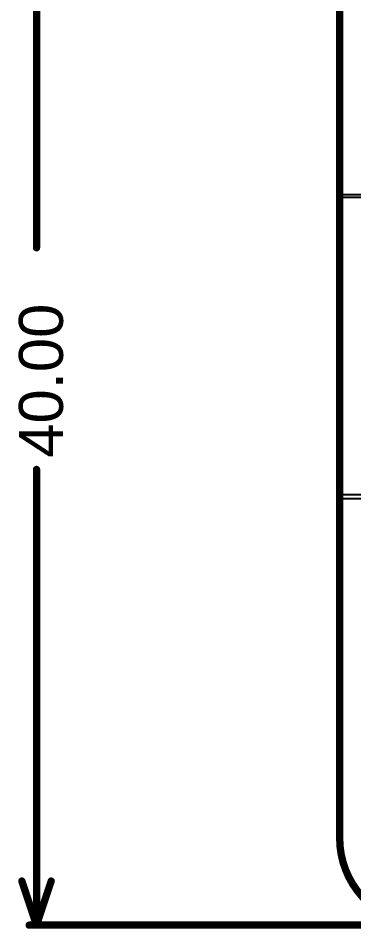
# Model space of a CAD drawing. Header units: inches. Extents: x 0.38 to 9.66, y 2.79 to 4.95.
# Drawn here: x 3.4 to 3.858, y 3.08 to 4.32 of the extents above; entities that cross this region are included whole.
import ezdxf

# ---------------------------------------------------------------- set-up
doc = ezdxf.new("R2010")
doc.units = ezdxf.units.IN
doc.header["$MEASUREMENT"] = 0
for name, color, linetype in [('Board Outline', 216, 'Continuous'), ('Bottom Layer', 5, 'Continuous'), ('Dimension', 6, 'Continuous'), ('Top Layer', 1, 'Continuous')]:
    doc.layers.add(name, color=color, linetype=linetype)
doc.styles.add('Arial', font='', dxfattribs={"height": 0.2})
doc.styles.get('Arial').set_extended_font_data('Arial')

msp = doc.modelspace()

# ---------------------------------------------------------------- linework, layer by layer
at = {"layer": 'Board Outline', "const_width": 0.01}
msp.add_lwpolyline([(3.8386, 3.2034), (3.8386, 4.542)], dxfattribs=at)
at = {"layer": 'Board Outline', "const_width": 0.005}
msp.add_lwpolyline([(3.8361, 3.2034, 1), (3.8411, 3.2034, 1)], format="xyb", close=True, dxfattribs=at)
msp.add_lwpolyline([(3.8361, 3.2034, 1), (3.8411, 3.2034, 1)], format="xyb", close=True, dxfattribs=at)
at = {"layer": 'Board Outline', "const_width": 0.01}
msp.add_lwpolyline([(3.9567, 3.0853, -0.414214), (3.8386, 3.2034)], format="xyb", dxfattribs=at)
at = {"layer": 'Bottom Layer'}
for p, q in [((4.0674, 4.076), (3.8386, 4.076)), ((3.8386, 4.076), (3.8386, 3.666)), ((3.8386, 3.666), (4.0674, 3.666))]:
    msp.add_line(p, q, dxfattribs=at)
at = {"layer": 'Dimension', "const_width": 0.01}
for points in [[(3.4252, 4.0076), (3.4252, 4.6601)], [(3.4252, 3.0853), (3.4252, 3.7057)], [(3.4052, 3.1453), (3.4252, 3.0853)], [(3.4252, 3.0853), (3.4452, 3.1453)], [(3.4152, 3.0853), (3.9417, 3.0853)]]:
    msp.add_lwpolyline(points, dxfattribs=at)
at = {"layer": 'Dimension', "const_width": 0.005}
for points in [[(3.4227, 4.0076, 1), (3.4277, 4.0076, 1)], [(3.4227, 3.7057, 1), (3.4277, 3.7057, 1)], [(3.4027, 3.1453, 1), (3.4077, 3.1453, 1)], [(3.4427, 3.1453, 1), (3.4477, 3.1453, 1)], [(3.4127, 3.0853, 1), (3.4177, 3.0853, 1)], [(3.4227, 3.0853, 1), (3.4277, 3.0853, 1)], [(3.4227, 3.0853, 1), (3.4277, 3.0853, 1)], [(3.4227, 3.0853, 1), (3.4277, 3.0853, 1)]]:
    msp.add_lwpolyline(points, format="xyb", close=True, dxfattribs=at)
at = {"layer": 'Top Layer'}
for p, q in [((4.0444, 4.0797), (3.8386, 4.0797)), ((3.8386, 4.0797), (3.8386, 3.6718)), ((3.8386, 3.6718), (4.2502, 3.6718))]:
    msp.add_line(p, q, dxfattribs=at)

# ---------------------------------------------------------------- texts
at = {"layer": 'Dimension', "style": 'Arial'}
msp.add_text('40.00', height=0.06, rotation=90, dxfattribs=at).set_placement((3.4612, 3.7217))

doc.saveas('drawing.dxf')
